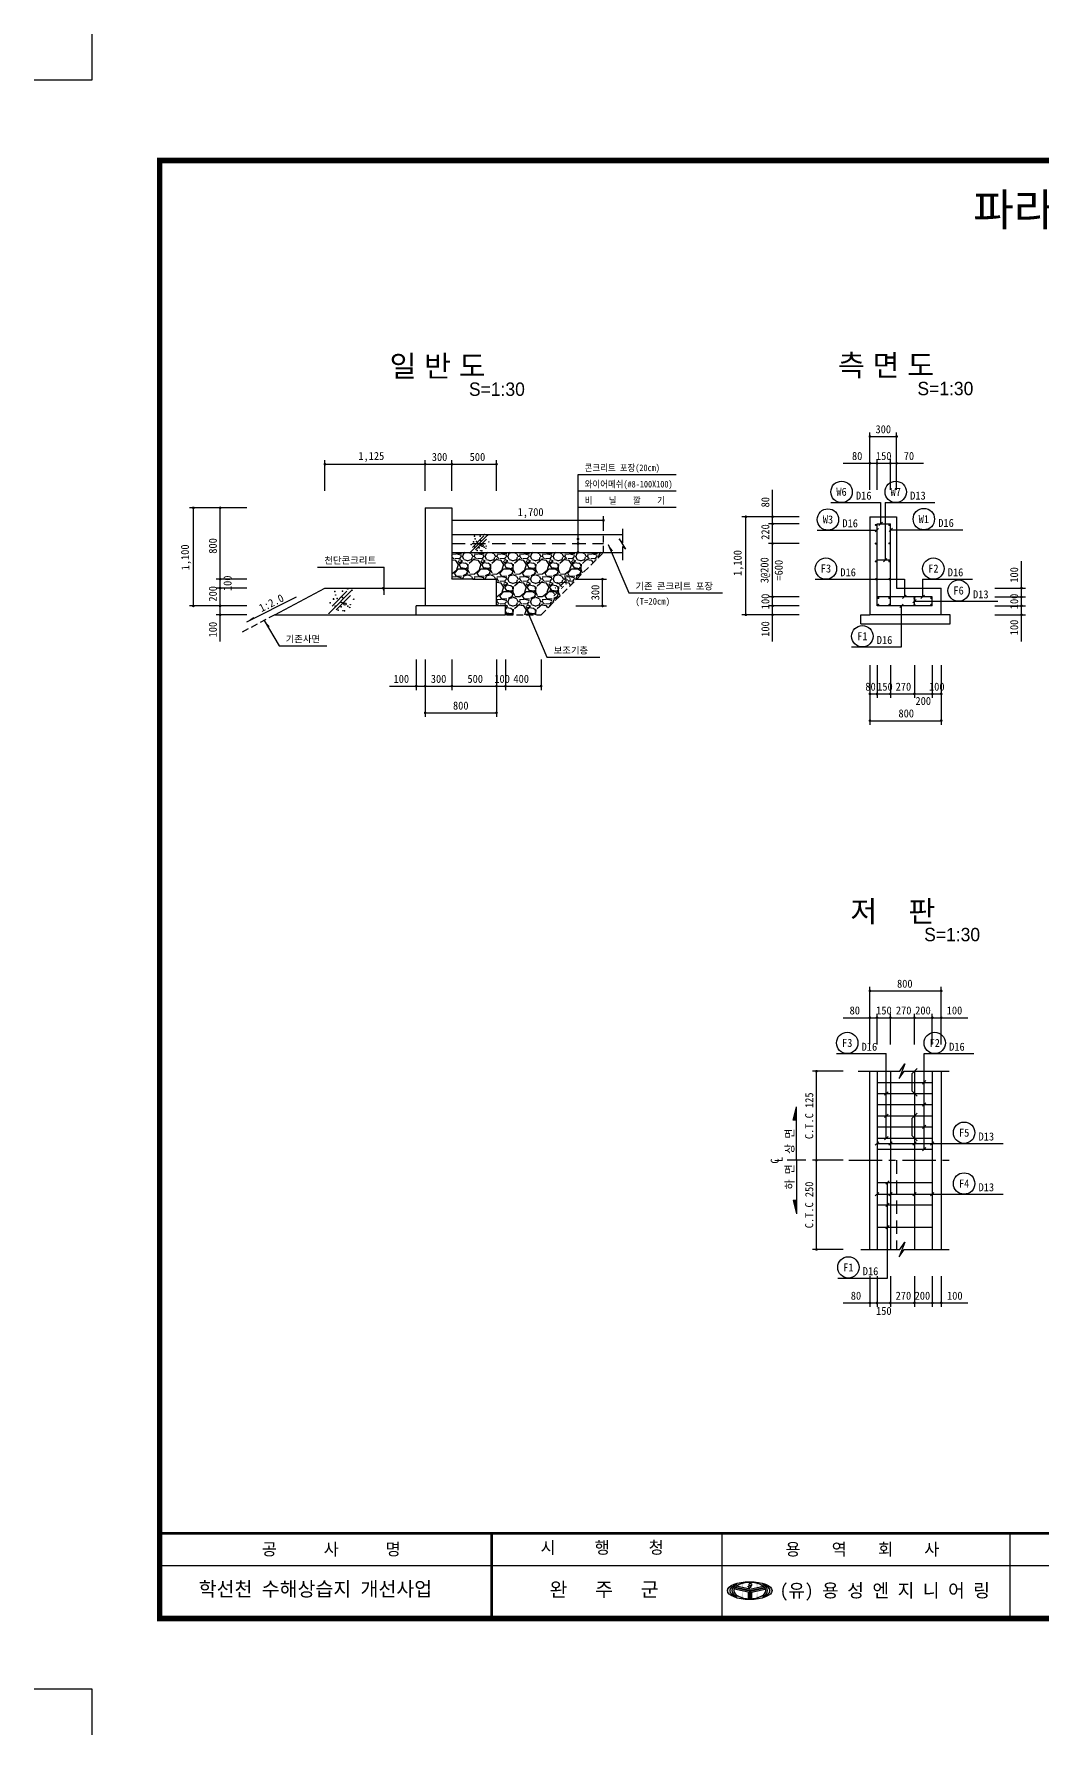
# Model space of a CAD drawing. Header units: millimetres. Extents: x 381 to 2337, y -50 to 586.
# Drawn here: x 381 to 758, y -50 to 586 of the extents above; entities that cross this region are included whole.
import ezdxf
from ezdxf.enums import TextEntityAlignment as Align

# ---------------------------------------------------------------- set-up
doc = ezdxf.new("R2010")
doc.units = ezdxf.units.MM
doc.header["$LTSCALE"] = 10
for name, pattern in [('CENTER', [2, 1.25, -0.25, 0.25, -0.25]), ('DASHED', [0.75, 0.5, -0.25]), ('HIDDEN', [0.375, 0.25, -0.125])]:
    doc.linetypes.add(name, pattern=pattern)
for name, color, linetype in [('2%구배', 4, 'Continuous'), ('box', 7, 'Continuous'), ('C', 1, 'CENTER'), ('dimension', 1, 'Continuous'), ('REBAR', 6, 'Continuous'), ('t03', 7, 'Continuous'), ('t08', 7, 'Continuous'), ('T25', 7, 'Continuous'), ('t30', 7, 'Continuous'), ('TITLE', 7, 'Continuous'), ('계획제방', 4, 'Continuous'), ('구조물', 7, 'Continuous'), ('지시선', 1, 'Continuous'), ('철근지시선', 1, 'Continuous'), ('치수선', 1, 'Continuous')]:
    doc.layers.add(name, color=color, linetype=linetype)
doc.styles.add('hong', font='GulimChe.ttf', dxfattribs={"width": 0.9999})
doc.styles.add('HY헤드라인M', font='H2HDRM.TTF')
doc.styles.add('title', font='H2HDRM.TTF')
doc.styles.add('돋움체', font='DotumChe.ttf')

# ---------------------------------------------------------------- blocks, each defined once
blk = doc.blocks.new('dmblk')
at = {"layer": 'dimension', "const_width": 0.5}
blk.add_lwpolyline([(-0.25, 0, 1), (0.25, 0, 1)], format="xyb", close=True, dxfattribs=at)
blk = doc.blocks.new('dm')
at = {"layer": 'dimension'}
blk.add_line((-10, 0), (1.5, 0), dxfattribs=at)
at = {"layer": 'dimension', "const_width": 0.5}
blk.add_lwpolyline([(0, -0.25, 1), (0, 0.25, 1)], format="xyb", close=True, dxfattribs=at)
blk = doc.blocks.new('arw1')
at = {"color": 1}
blk.add_solid([(0, 0), (2.9, 0.78), (2.9, 0)], dxfattribs=at)
blk = doc.blocks.new('conc')
at = {"color": 1}
for p, q in [((3.17, 3.28), (-3.32, -3.27)), ((1.74, 2.97), (-2.43, -1.34)), ((2.72, 1.72), (-1.33, -2.3))]:
    blk.add_line(p, q, dxfattribs=at)
for centre, radius in [((-2.05, 0.64), 0.0737), ((-1.45, 1.86), 0.0737), ((1.98, 3.56), 0.0737), ((3.14, 3.22), 0.0737), ((3.65, 0.67), 0.0737), ((-3.35, -3.33), 0.0737), ((0.22, -0.24), 0.0737), ((0.59, -2.59), 0.0737), ((1.19, -0.69), 0.368), ((2.52, -1.66), 0.0737), ((2.69, -0.89), 0.0737)]:
    blk.add_circle(centre, radius, dxfattribs=at)
for p in [(-2.04, 0.76), (-1.7, 2.85), (-1.02, 0.84), (0.45, 2.91), (0.48, 1.18), (-2.98, -0.32), (-1.56, -1.31), (-0.77, -2.47), (0.08, -1.45), (1.05, -2.59), (1.95, -1.31)]:
    blk.add_point(p, dxfattribs=at)
blk = doc.blocks.new('용성로고')
h = blk.add_hatch(color=256)
edge = h.paths.add_edge_path()
edge.add_ellipse((354.8, 493.9), major_axis=(50, 0), ratio=0.4, start_angle=0, end_angle=360)
edge = h.paths.add_edge_path(flags=16)
edge.add_ellipse((354.8, 493.9), major_axis=(35, 0), ratio=0.541805, start_angle=0, end_angle=360)
edge = h.paths.add_edge_path(flags=16)
edge.add_ellipse((354.8, 493.9), major_axis=(-45, 0), ratio=0.4, start_angle=490.2229, end_angle=589.7771, ccw=False)
edge.add_ellipse((354.8, 493.9), major_axis=(40, 0), ratio=0.5, start_angle=316.5924, end_angle=403.4076)
h.paths.add_polyline_path([(360, 507.1), (352.5, 504.6, -1)], flags=0)
h.paths.add_polyline_path([(350.6, 503.1), (358.2, 505.6, -1)], flags=0)
edge = h.paths.add_edge_path(flags=16)
edge.add_ellipse((354.8, 493.9), major_axis=(40, 0), ratio=0.5, start_angle=136.5924, end_angle=223.4076)
edge.add_ellipse((354.8, 493.9), major_axis=(-45, 0), ratio=0.4, start_angle=310.2229, end_angle=409.7771, ccw=False)
h = blk.add_hatch(color=256)
h.paths.add_polyline_path([(360, 507.1, 1), (352.5, 504.6)])
h.paths.add_polyline_path([(350.6, 503.1, 1), (358.2, 505.6)])
edge = h.paths.add_edge_path()
edge.add_line((354.8, 496.9), (324.8, 503.6))
edge.add_ellipse((354.8, 493.9), major_axis=(35, 0), ratio=0.541805, start_angle=149.0756, end_angle=157.6989)
edge.add_line((322.4, 501.1), (354.8, 493.9))
edge.add_line((354.8, 493.9), (387.2, 501.1))
edge.add_ellipse((354.8, 493.9), major_axis=(35, 0), ratio=0.541805, start_angle=22.3011, end_angle=30.9244)
edge.add_line((384.8, 503.6), (354.8, 496.9))
edge = h.paths.add_edge_path()
edge.add_ellipse((354.8, 493.9), major_axis=(35, 0), ratio=0.541805, start_angle=10.7689, end_angle=19.4363)
edge.add_line((387.8, 500.2), (355.3, 493))
edge.add_line((355.3, 493), (355.3, 474.9))
edge.add_ellipse((354.8, 493.9), major_axis=(35, 0), ratio=0.541805, start_angle=270.8185, end_angle=275.7392)
edge.add_line((358.3, 475), (358.3, 490.5))
edge.add_line((358.3, 490.5), (389.2, 497.4))
edge = h.paths.add_edge_path()
edge.add_ellipse((354.8, 493.9), major_axis=(35, 0), ratio=0.541805, start_angle=160.5637, end_angle=169.2311)
edge.add_line((320.4, 497.4), (351.3, 490.5))
edge.add_line((351.3, 490.5), (351.3, 475))
edge.add_ellipse((354.8, 493.9), major_axis=(35, 0), ratio=0.541805, start_angle=264.2608, end_angle=269.1815)
edge.add_line((354.3, 474.9), (354.3, 493))
edge.add_line((354.3, 493), (321.8, 500.2))
for p, q in [((351.3, 490.5), (320.4, 497.4)), ((354.3, 493), (321.8, 500.2)), ((354.8, 493.9), (322.4, 501.1)), ((354.8, 496.9), (324.8, 503.6)), ((350.6, 503.1), (358.2, 505.6)), ((352.5, 504.6), (360, 507.1)), ((354.8, 496.9), (384.8, 503.6)), ((354.8, 493.9), (387.2, 501.1)), ((355.3, 493), (387.8, 500.2)), ((358.3, 490.5), (389.2, 497.4)), ((351.3, 490.5), (351.3, 475)), ((354.3, 493), (354.3, 474.9)), ((355.3, 493), (355.3, 474.9)), ((358.3, 490.5), (358.3, 475))]:
    blk.add_line(p, q)
for centre, start, end in [((354.4, 504.3), 198.4349, 18.4349), ((356.3, 505.8), 18.4349, 198.4349)]:
    blk.add_arc(centre, 4, start, end)
for major_axis, ratio in [((50, 0), 0.4), ((35, 0), 0.541805)]:
    blk.add_ellipse((354.8, 493.9), major_axis=major_axis, ratio=ratio)
for major_axis, ratio, start_param, end_param in [((-45, 0), 0.4, 5.414411, 7.15196), ((40, 0), 0.5, 2.383987, 3.899199), ((40, 0), 0.5, 5.525579, 7.040791), ((-45, 0), 0.4, 8.556004, 10.293552)]:
    blk.add_ellipse((354.8, 493.9), major_axis=major_axis, ratio=ratio, start_param=start_param, end_param=end_param)

msp = doc.modelspace()

# ---------------------------------------------------------------- hatches: boundary and pattern name
at = {"layer": '구조물'}
h = msp.add_hatch(dxfattribs=at)
h.set_pattern_fill('GRAVEL', color=1, scale=0.333333, style=0)
h.set_pattern_definition([(228.0128, (-1067.95336, 754.83044), (-67.73339089, -76.20009363), [1.13907, -112.768333]), (184.9697, (-1068.71536, 753.98377), (101.60016435, 8.46660692), [1.954683, -193.513333]), (132.5104, (-1070.6627, 753.81444), (84.66660506, -93.13342431), [1.378273, -136.449]), (267.2737, (-1073.9647, 751.69777), (8.4666299, 169.33327884), [1.780017, -176.221333]), (292.8337, (-1074.04936, 749.91977), (-42.33345352, 101.60005777), [1.745447, -172.799333]), (357.2737, (-1073.37202, 748.3111), (-169.33327884, 8.4666299), [1.780017, -176.221333]), (37.6942, (-1071.59402, 748.22644), (-110.066736204, -84.66659119), [2.35398, -233.043667]), (72.2553, (-1069.73136, 749.66577), (59.26678522, 186.266720687), [2.2224, -220.017667]), (121.4296, (-1069.05402, 751.78244), (-67.73335078, 110.0665372), [1.786043, -176.818333]), (175.2364, (-1069.98536, 753.30644), (93.13326018, -8.4665872), [2.039043, -99.913]), (222.3974, (-1072.01736, 753.47577), (-101.600003057, -93.13321217), [2.636927, -261.056]), (138.8141, (-1065.5827, 751.6131), (-59.2666289, 50.79992186), [0.900017, -89.102]), (171.4692, (-1066.26002, 752.20577), (110.06649865, -16.933376), [1.712273, -169.515333]), (225, (-1067.9534, 752.46), (-2e-15, -8.46666), [1.197363, -10.7763]), (203.1986, (-1068.546, 753.4758), (42.3334761, 16.9334076), [0.644803, -63.835333]), (291.8014, (-1069.1387, 753.2218), (-8.4666726, 25.4000164), [0.911887, -44.682667]), (30.9638, (-1068.8, 752.3751), (25.3999732, 16.9333465), [1.481067, -47.887667]), (161.5651, (-1067.53, 753.137), (16.933341, -8.466654), [1.070957, -25.703]), (16.3895, (-1074.04936, 753.22177), (84.66671338, 25.39994717), [1.500293, -148.529333]), (70.3462, (-1072.61, 753.6451), (-33.8665723, -93.13320163), [1.258663, -124.607333]), (293.1986, (-1067.53, 754.8304), (-16.9334076, 42.3334761), [1.2896, -63.190667]), (343.6105, (-1067.022, 753.6451), (-84.66671338, 25.39994717), [1.500293, -148.529333]), (339.444, (-1074.0494, 747.9724), (-42.3333859, 16.9333128), [1.446783, -70.892333]), (294.7751, (-1072.6947, 747.46444), (-42.33323468, 93.13329009), [1.21224, -120.012]), (66.8014, (-1067.4454, 746.3638), (16.9334076, 42.3334761), [1.2896, -63.190667]), (17.354, (-1066.93736, 747.5491), (-110.0666726, -33.86661559), [1.419277, -140.508]), (69.444, (-1071.594, 746.3638), (-16.9333128, -42.3333859), [0.723393, -71.616]), (101.3099, (-1067.9534, 746.3638), (-8.4666249, 33.8665582), [0.431717, -42.74]), (165.9638, (-1068.038, 746.7871), (25.4000178, -8.466652), [1.745447, -33.1635]), (186.009, (-1069.73136, 747.21044), (84.66654181, 8.4666469), [1.617557, -160.138]), (303.6901, (-1068.8, 751.613), (-8.4666696, 16.933317), [1.22108, -29.305933]), (353.1572, (-1068.1227, 750.5971), (143.933392855, -16.93340917), [2.131857, -211.053333]), (60.9454, (-1066.006, 750.3431), (-33.8665879, -59.26652537), [0.871693, -86.298]), (90, (-1065.583, 751.105), (-8.466667, 8.466667), [0.508, -7.958667]), (120.2564, (-1069.9007, 747.46444), (33.8665949, -59.26663677), [1.176223, -116.446333]), (48.0128, (-1070.49336, 748.48044), (67.73339089, 76.20009363), [2.278143, -111.629333]), (0, (-1068.969, 750.174), (8.466667, 8.466667), [2.201333, -6.265333]), (325.3048, (-1066.768, 750.1738), (-84.66651997, 59.2666723), [1.3387, -132.531]), (254.0546, (-1065.6674, 749.4118), (-8.4666883, -33.86674734), [1.232763, -60.405667]), (207.646, (-1066.00602, 748.22644), (-160.86661016, -84.666719916), [2.00715, -198.708333]), (175.4261, (-1067.78402, 747.2951), (-110.066692016, 8.466625704), [2.12343, -210.219333]), (175.4261, (-1067.78402, 747.2951), (-110.066692016, 8.466625704), [2.12343, -210.219333])])
h.paths.add_polyline_path([(544.13, 392.29), (544.09, 392.25, -1.762922), (543.98, 392.19, -0.56724), (544.09, 392.25), (544.13, 392.29), (537.26, 392.29), (537.26, 382.29), (545.12, 382.29), (553.92, 382.29), (553.92, 372.29), (557.26, 372.29), (557.26, 368.96), (570.59, 368.96), (593.92, 392.29), (590.46, 392.29)])
h.paths.add_polyline_path([(575.19, 374.59), (585.04, 384.17), (581.96, 387.34), (572.1, 377.76)], flags=24)

# ---------------------------------------------------------------- linework, layer by layer
for p, q in [((402.64, 586.13), (402.64, 568.92)), ((402.64, 568.92), (380.98, 568.92)), ((479.72, 538.84), (1161.14, 538.84)), ((380.98, -32.7), (402.64, -32.7)), ((402.64, -32.7), (402.64, -49.91))]:
    msp.add_line(p, q)
at = {"layer": '2%구배', "linetype": 'HIDDEN'}
msp.add_line((471.01, 368.96), (458.12, 362.09), dxfattribs=at)
at = {"layer": 'box', "const_width": 2.02}
msp.add_lwpolyline([(427.96, -6.36), (1212.9, -6.36), (1212.9, 538.84), (427.96, 538.84)], close=True, dxfattribs=at)
at = {"layer": 'box', "const_width": 1.01}
for points in [[(1212.9, 25.51), (427.96, 25.51)], [(552.14, 25.51), (552.14, -6.36)]]:
    msp.add_lwpolyline(points, dxfattribs=at)
at = {"layer": 'box'}
for points in [[(638.12, 25.51), (638.12, -6.36)], [(745.92, 25.51), (745.92, -6.36)], [(1212.9, 13.37), (427.96, 13.37)]]:
    msp.add_lwpolyline(points, dxfattribs=at)
at = {"layer": 'C'}
msp.add_line((685.67, 164.97), (723.2, 164.97), dxfattribs=at)
at = {"layer": 'dimension'}
for p, q in [((693.54, 415.63), (693.54, 437.13)), ((693.54, 435.63), (703.54, 435.63)), ((703.54, 415.63), (703.54, 437.13)), ((489.76, 415.27), (489.76, 426.77)), ((553.92, 415.27), (553.92, 426.77)), ((489.76, 425.27), (553.92, 425.27)), ((683.54, 425.63), (713.54, 425.63)), ((657.15, 358.96), (657.15, 415.63)), ((460.56, 408.96), (439.06, 408.96)), ((440.56, 372.29), (440.56, 408.96)), ((450.56, 358.96), (450.56, 408.96)), ((537.26, 404.29), (593.92, 404.29)), ((593.92, 400.32), (593.92, 405.79)), ((667.15, 405.63), (645.65, 405.63)), ((647.15, 368.96), (647.15, 405.63)), ((750.2, 358.96), (750.2, 388.96)), ((583.58, 382.29), (595.08, 382.29)), ((593.58, 372.29), (593.58, 382.29)), ((740.2, 378.96), (751.7, 378.96)), ((460.56, 372.29), (439.06, 372.29)), ((667.15, 368.96), (645.65, 368.96)), ((740.2, 368.96), (751.7, 368.96)), ((527.26, 352.29), (527.26, 330.79)), ((553.92, 352.29), (553.92, 330.79)), ((693.54, 350.13), (693.54, 327.87)), ((710.2, 350.13), (710.2, 337.87)), ((716.87, 350.13), (716.87, 337.87)), ((720.2, 350.13), (720.2, 327.87)), ((513.92, 342.29), (570.59, 342.29)), ((693.54, 339.37), (720.2, 339.37)), ((527.26, 332.29), (553.92, 332.29)), ((693.54, 329.37), (720.2, 329.37)), ((693.54, 208.3), (693.54, 229.8)), ((720.2, 208.3), (720.2, 229.8)), ((693.54, 228.3), (720.2, 228.3)), ((683.54, 218.3), (730.2, 218.3)), ((683.54, 198.3), (672.04, 198.3)), ((673.54, 131.63), (673.54, 198.3)), ((683.54, 131.63), (672.04, 131.63)), ((693.54, 121.63), (693.54, 110.13)), ((720.2, 121.63), (720.2, 110.13)), ((683.54, 111.63), (730.2, 111.63))]:
    msp.add_line(p, q, dxfattribs=at)
at = {"layer": 'dimension', "const_width": 0.5}
for points in [[(709.95, 339.37, 1), (710.45, 339.37, 1)], [(716.62, 339.37, 1), (717.12, 339.37, 1)]]:
    msp.add_lwpolyline(points, format="xyb", close=True, dxfattribs=at)
at = {"layer": 'REBAR'}
for p, q in [((696.2, 402.96), (701.2, 402.96)), ((696.2, 372.29), (696.2, 402.96)), ((701.2, 372.26), (701.2, 402.96)), ((701.2, 389.36), (696.2, 389.36)), ((716.87, 375.63), (696.2, 375.63)), ((710.2, 372.29), (710.2, 375.63)), ((716.87, 372.29), (716.87, 375.63)), ((716.87, 372.29), (696.2, 372.29)), ((696.2, 198.3), (696.2, 131.63)), ((701.2, 198.3), (701.2, 164.97)), ((709.2, 197.3), (711.2, 199.3)), ((709.2, 197.3), (709.2, 190.97)), ((710.2, 198.3), (710.2, 131.63)), ((716.87, 198.3), (716.87, 131.63)), ((696.2, 194.13), (716.87, 194.13)), ((709.2, 190.97), (711.2, 188.97)), ((696.2, 189.97), (716.87, 189.97)), ((696.2, 185.8), (716.87, 185.8)), ((696.2, 181.63), (716.87, 181.63)), ((709.2, 180.63), (711.2, 182.63)), ((709.2, 180.63), (709.2, 174.3)), ((696.2, 177.47), (716.87, 177.47)), ((696.2, 173.3), (716.87, 173.3)), ((709.2, 174.3), (711.2, 172.3)), ((696.2, 169.13), (716.87, 169.13)), ((701.2, 164.97), (701.2, 131.63)), ((696.2, 156.63), (716.87, 156.63)), ((696.2, 148.3), (716.87, 148.3)), ((696.2, 139.97), (716.87, 139.97))]:
    msp.add_line(p, q, dxfattribs=at)
at = {"layer": 'REBAR', "const_width": 0.4}
for points in [[(695.55, 402.56, 1), (695.95, 402.56, 1)], [(700.58, 402.59, 1), (700.98, 402.57, 1)], [(695.56, 395.61, 1), (695.96, 395.62, 1)], [(700.61, 395.65, 1), (701, 395.63, 1)], [(695.57, 388.94, 1), (695.97, 388.95, 1)], [(700.61, 388.98, 1), (701, 388.96, 1)], [(695.59, 382.28, 1), (695.99, 382.29, 1)], [(700.61, 382.3, 1), (701, 382.28, 1)], [(696.5, 375.21, 1), (696.9, 375.22, 1)], [(700.58, 375.23, 1), (700.98, 375.21, 1)], [(710, 375.23, 1), (710.4, 375.23, 1)], [(716.27, 375.23, 1), (716.67, 375.23, 1)], [(696.49, 372.67, 1), (696.89, 372.68, 1)], [(700.63, 372.69, 1), (701.03, 372.67, 1)], [(710, 372.69, 1), (710.4, 372.69, 1)], [(716.27, 372.69, 1), (716.67, 372.69, 1)]]:
    msp.add_lwpolyline(points, format="xyb", close=True, dxfattribs=at)
at = {"layer": '계획제방'}
for p, q in [((537.26, 398.96), (590.46, 398.96)), ((590.59, 398.96), (600.99, 398.96)), ((537.26, 392.29), (590.46, 392.29)), ((590.46, 392.29), (600.99, 392.29))]:
    msp.add_line(p, q, dxfattribs=at)
at = {"layer": '계획제방', "color": 2, "linetype": 'DASHED'}
msp.add_line((537.26, 395.63), (593.92, 395.63), dxfattribs=at)
at = {"layer": '구조물', "color": 1}
for p, q in [((584.4, 392.29), (584.4, 421.44)), ((584.4, 421.44), (621.14, 421.44)), ((584.4, 415.32), (621.14, 415.32)), ((584.4, 409.2), (621.14, 409.2)), ((600.99, 401.05), (600.99, 395.87)), ((595.63, 395.31), (603.36, 377.15)), ((600.99, 395.87), (599.76, 397.34)), ((599.76, 397.34), (602.12, 393.55)), ((602.12, 393.55), (600.98, 394.52)), ((600.98, 394.52), (600.98, 389.39)), ((487.04, 386.82), (511.94, 386.82)), ((511.94, 376.44), (511.94, 386.82)), ((603.36, 377.15), (638.44, 377.15)), ((565.05, 371.32), (572.79, 353.16)), ((466.98, 366.81), (472.59, 357.38)), ((472.59, 357.38), (490.5, 357.38)), ((572.79, 353.16), (592.55, 353.16))]:
    msp.add_line(p, q, dxfattribs=at)
at = {"layer": '구조물'}
for p, q in [((527.26, 408.96), (537.26, 408.96)), ((527.26, 408.96), (527.26, 372.29)), ((537.26, 408.96), (537.26, 382.29)), ((693.54, 405.63), (703.54, 405.63)), ((693.54, 405.63), (693.54, 368.96)), ((703.54, 405.63), (703.54, 378.96)), ((545.12, 382.29), (537.26, 382.29)), ((545.12, 382.29), (553.92, 382.29)), ((553.92, 372.29), (553.92, 382.29)), ((471.01, 368.96), (489.76, 378.96)), ((489.76, 378.96), (527.26, 378.96)), ((703.54, 378.96), (720.2, 378.96)), ((720.2, 368.96), (720.2, 378.96)), ((471.01, 368.96), (527.26, 368.96)), ((523.92, 368.96), (523.92, 372.29)), ((527.26, 372.29), (523.92, 372.29)), ((523.92, 368.96), (557.26, 368.96)), ((553.92, 372.29), (527.26, 372.29)), ((557.26, 372.29), (553.92, 372.29)), ((557.26, 368.96), (557.26, 372.29)), ((690.2, 368.96), (693.54, 368.96)), ((690.2, 365.63), (690.2, 368.96)), ((720.2, 368.96), (693.54, 368.96)), ((723.54, 368.96), (720.2, 368.96)), ((723.54, 365.63), (723.54, 368.96)), ((690.2, 365.63), (723.54, 365.63)), ((693.54, 164.97), (693.54, 198.3)), ((720.2, 198.3), (720.2, 131.63)), ((693.54, 131.63), (693.54, 164.97))]:
    msp.add_line(p, q, dxfattribs=at)
at = {"layer": '구조물', "color": 1, "linetype": 'HIDDEN'}
for p, q in [((593.92, 392.29), (593.92, 398.96)), ((570.59, 368.96), (593.92, 392.29)), ((553.92, 368.96), (570.59, 368.96))]:
    msp.add_line(p, q, dxfattribs=at)
at = {"layer": '구조물', "linetype": 'DASHED'}
msp.add_line((703.54, 164.97), (703.54, 131.63), dxfattribs=at)
at = {"layer": '지시선'}
msp.add_line((460.57, 366.39), (479.09, 375.65), dxfattribs=at)
msp.add_solid([(463.03, 368.17), (460.57, 366.39), (463.25, 367.73)], dxfattribs=at)
at = {"layer": '철근지시선', "linetype": 'Continuous'}
for p, q in [((678.93, 410.93), (697.56, 410.93)), ((699.21, 410.93), (717.84, 410.93)), ((701.45, 400.73), (728.34, 400.73)), ((673.86, 400.59), (696.1, 400.59)), ((673.11, 382.25), (706.42, 382.25)), ((713.27, 382.25), (713.27, 375.63)), ((713.27, 382.25), (731.91, 382.25)), ((710.2, 374.02), (741.33, 374.02)), ((686.72, 356.95), (705.35, 356.95)), ((681.05, 204.86), (699.68, 204.86)), ((713.78, 204.86), (732.41, 204.86)), ((696.2, 171.28), (743.41, 171.28)), ((696.2, 152.3), (743.41, 152.3)), ((681.49, 120.92), (700.12, 120.92))]:
    msp.add_line(p, q, dxfattribs=at)
at = {"layer": '철근지시선'}
for p, q in [((697.56, 410.93), (697.56, 402.96)), ((699.21, 410.93), (699.21, 389.36)), ((696.74, 401.22), (695.47, 399.95)), ((698.2, 403.59), (696.93, 402.33)), ((701.95, 401.36), (700.69, 400.09)), ((699.84, 389.99), (698.58, 388.73)), ((706.42, 382.25), (706.42, 375.63)), ((707.05, 376.26), (705.79, 375)), ((713.91, 376.26), (712.64, 375)), ((705.98, 372.93), (704.71, 371.66)), ((705.35, 356.95), (705.35, 372.29)), ((710.84, 374.66), (709.57, 373.39)), ((699.68, 173.3), (699.68, 204.86)), ((713.78, 169.13), (713.78, 204.86)), ((689.17, 198.3), (704.71, 198.3)), ((706.55, 201.02), (704.47, 195.58)), ((704.47, 195.58), (706.31, 198.3)), ((704.71, 198.3), (706.55, 201.02)), ((706.31, 198.3), (723.2, 198.3)), ((714.41, 194.77), (713.15, 193.5)), ((700.31, 190.6), (699.04, 189.34)), ((714.41, 186.43), (713.15, 185.17)), ((700.31, 182.27), (699.04, 181)), ((714.41, 178.1), (713.15, 176.84)), ((696.84, 171.91), (695.57, 170.65)), ((700.31, 173.93), (699.04, 172.67)), ((701.84, 171.91), (700.57, 170.65)), ((710.84, 171.91), (709.57, 170.65)), ((717.5, 171.91), (716.24, 170.65)), ((714.41, 169.77), (713.15, 168.5)), ((696.84, 152.93), (695.57, 151.67)), ((700.75, 157.27), (699.49, 156)), ((700.12, 120.92), (700.12, 156.63)), ((701.84, 152.93), (700.57, 151.67)), ((710.84, 152.93), (709.57, 151.67)), ((717.5, 152.93), (716.24, 151.67)), ((700.75, 148.93), (699.49, 147.67)), ((700.75, 140.6), (699.49, 139.34)), ((706.55, 134.35), (704.47, 128.91)), ((704.71, 131.63), (706.55, 134.35)), ((690.12, 131.63), (704.71, 131.63)), ((704.47, 128.91), (706.31, 131.63)), ((706.31, 131.63), (723.2, 131.63))]:
    msp.add_line(p, q, dxfattribs=at)
at = {"layer": '철근지시선', "linetype": 'Continuous'}
for centre in [(682.93, 414.93), (703.21, 414.93), (677.86, 404.59), (713.71, 404.73), (677.11, 386.25), (717.27, 386.25), (726.7, 378.02), (690.72, 360.95), (685.05, 208.86), (717.78, 208.86), (728.78, 175.28), (728.78, 156.3), (685.49, 124.92)]:
    msp.add_circle(centre, 4, dxfattribs=at)
at = {"layer": '치수선'}
for p, q in [((696.2, 350.13), (696.2, 337.87)), ((701.2, 350.13), (701.2, 337.87)), ((664.84, 179.97), (666.05, 184.97)), ((666.05, 164.97), (666.05, 184.97)), ((666.05, 179.97), (664.84, 179.97)), ((669.55, 164.97), (662.55, 164.97)), ((666.05, 164.97), (666.05, 144.97)), ((666.05, 149.97), (664.84, 149.97)), ((664.84, 149.97), (666.05, 144.97))]:
    msp.add_line(p, q, dxfattribs=at)
at = {"layer": '치수선', "const_width": 0.5}
for points in [[(695.95, 339.37, 1), (696.45, 339.37, 1)], [(700.95, 339.37, 1), (701.45, 339.37, 1)]]:
    msp.add_lwpolyline(points, format="xyb", close=True, dxfattribs=at)
at = {"layer": '치수선'}
for points in [[(664.84, 179.97), (666.05, 179.97), (666.05, 184.97)], [(664.84, 149.97), (666.05, 149.97), (666.05, 144.97)]]:
    msp.add_solid(points, dxfattribs=at)

# ---------------------------------------------------------------- block references
at = {"xscale": 0.1668989085156909, "yscale": 0.1668989085156909, "zscale": 0.1668989084328714}
msp.add_blockref('용성로고', (589.41, -78.36), dxfattribs=at)
at = {"layer": 'dimension'}
for name, p in [('dmblk', (693.54, 435.63, 0.25)), ('dmblk', (703.54, 435.63, 0.25)), ('dmblk', (489.76, 425.27, 0.25)), ('dmblk', (553.92, 425.27, 0.25)), ('dmblk', (693.54, 425.63, 0.25)), ('dmblk', (703.54, 425.63, 0.25)), ('dmblk', (440.56, 408.96, 0.25)), ('dmblk', (450.56, 408.96, 0.25)), ('dmblk', (593.92, 404.29, 0.25)), ('dmblk', (647.15, 405.63, 0.25)), ('dmblk', (657.15, 405.63, 0.25)), ('dmblk', (584.4, 397.28, 0.25)), ('dmblk', (584.4, 395.63, 0.25)), ('dmblk', (584.4, 392.29, 0.25)), ('dmblk', (593.58, 382.29, 0.25)), ('dm', (750.2, 375.63, 0.25)), ('dmblk', (750.2, 378.96, 0.25)), ('dmblk', (440.56, 372.29, 0.25)), ('dmblk', (450.56, 372.29, 0.25)), ('dm', (593.58, 372.29, 0.25)), ('dmblk', (647.15, 368.96, 0.25)), ('dmblk', (657.15, 368.96, 0.25)), ('dm', (750.2, 372.29, 0.25)), ('dmblk', (750.2, 368.96, 0.25)), ('dmblk', (527.26, 342.29, 0.25)), ('dmblk', (553.92, 342.29, 0.25)), ('dmblk', (693.54, 339.37, 0.25)), ('dmblk', (720.2, 339.37, 0.25)), ('dmblk', (527.26, 332.29, 0.25)), ('dmblk', (553.92, 332.29, 0.25)), ('dmblk', (693.54, 329.37, 0.25)), ('dmblk', (720.2, 329.37, 0.25)), ('dmblk', (693.54, 228.3, 0.25)), ('dmblk', (720.2, 228.3, 0.25)), ('dmblk', (693.54, 218.3, 0.25)), ('dmblk', (720.2, 218.3, 0.25)), ('dmblk', (673.54, 198.3, 0.25)), ('dmblk', (673.54, 131.63, 0.25)), ('dmblk', (693.54, 111.63, 0.25)), ('dmblk', (720.2, 111.63, 0.25))]:
    msp.add_blockref(name, p, dxfattribs=at)
for p, rotation in [((527.26, 425.27, 0.25), 90), ((537.26, 425.27, 0.25), 90), ((696.2, 425.63, 0.25), 90), ((701.2, 425.63, 0.25), 90), ((657.15, 402.96, 0.25), 180), ((657.15, 395.63, 0.25), 180), ((450.56, 382.29, 0.25), 180), ((450.56, 378.96, 0.25), 180), ((657.15, 375.63, 0.25), 180), ((450.56, 368.96, 0.25), 180), ((657.15, 372.29, 0.25), 180), ((523.92, 342.29, 0.25), 270), ((537.26, 342.29, 0.25), 270), ((557.26, 342.29, 0.25), 270), ((570.59, 342.29, 0.25), 270), ((696.2, 218.3, 0.25), 90), ((701.2, 218.3, 0.25), 90), ((710.2, 218.3, 0.25), 90), ((716.87, 218.3, 0.25), 90), ((673.54, 164.97, 0.25), 180), ((696.2, 111.63, 0.25), 270), ((701.2, 111.63, 0.25), 270), ((710.2, 111.63, 0.25), 270), ((716.87, 111.63, 0.25), 270)]:
    msp.add_blockref('dm', p, dxfattribs=dict(at, rotation=rotation))
at = {"layer": '구조물', "color": 1}
msp.add_blockref('conc', (547.4, 395.51), dxfattribs=at)
for p, rotation in [((595.63, 395.31, -0.57), 293.0708956003777), ((511.94, 376.44), 90), ((565.05, 371.32, -0.57), 293.0708956003777), ((466.98, 366.81, 0.25), 300.7540310594539)]:
    msp.add_blockref('arw1', p, dxfattribs=dict(at, rotation=rotation))
at = {"layer": '구조물', "color": 1, "xscale": 1.319999999999936, "yscale": 1.32000000000005, "zscale": 1.32}
msp.add_blockref('conc', (495.7, 373.91), dxfattribs=at)

# ---------------------------------------------------------------- texts
at = {"style": 'title'}
msp.add_text('파라핏 철 근 도 (H=1.10m)', height=12.1538, dxfattribs=at).set_placement((824.51, 514.37), align=Align.CENTER)
at = {"color": 7, "style": 'hong'}
for s, height, width, p in [('공      사      명', 4.5518, 0.99, (466.17, 17.3)), ('시     행     청', 4.5518, 0.99, (570.37, 17.91)), ('용    역    회    사', 4.5518, 0.99, (661.95, 17.26)), ('학선천 수해상습지 개선사업', 5.3408, 0.9999, (442.55, 1.99)), ('완   주   군', 5.341, 0.9999, (573.74, 1.83)), ('(유) 용 성 엔 지 니 어 링', 5.007, 0.99, (659.82, 1.62))]:
    msp.add_text(s, height=height, dxfattribs=dict(at, width=width)).set_placement(p)
at = {"layer": 't03', "style": '돋움체'}
for s, rotation, p in [('1:1.0 ', 44.20362, (575.2, 375.64)), ('1:2.0 ', 26.26193, (466.04, 369.92))]:
    msp.add_text(s, height=3, rotation=rotation, dxfattribs=at).set_placement(p)
for s, p in [('상 면', (665.05, 172.1)), ('C', (659.47, 164.71)), ('L', (660.9, 165.29)), ('하 면', (665.05, 158.76))]:
    msp.add_text(s, height=3, rotation=90, dxfattribs=at).set_placement(p, align=Align.CENTER)
at = {"layer": 't08', "style": 'HY헤드라인M'}
for s, p in [('일 반 도', (531.88, 462.11)), ('측 면 도', (699.58, 462.36)), ('저    판', (702.1, 258.17))]:
    msp.add_text(s, height=8, dxfattribs=at).set_placement(p, align=Align.MIDDLE)
at = {"layer": 'T25', "linetype": 'Continuous', "style": '돋움체'}
for s, p in [('W6', (682.93, 414.93)), ('W7', (703.21, 414.93)), ('W3', (677.86, 404.59)), ('W1', (713.71, 404.73)), ('F3', (677.11, 386.25)), ('F2', (717.27, 386.25)), ('F6', (726.7, 378.02)), ('F1', (690.72, 360.95)), ('F3', (685.05, 208.86)), ('F2', (717.78, 208.86)), ('F5', (728.78, 175.28)), ('F4', (728.78, 156.3)), ('F1', (685.49, 124.92))]:
    msp.add_text(s, height=3, dxfattribs=at).set_placement(p, align=Align.MIDDLE)
at = {"layer": 'T25', "style": '돋움체'}
for s, p in [('D16', (688.32, 412.03)), ('D13', (708.6, 412.03)), ('D16', (683.25, 401.69)), ('D16', (719.1, 401.82)), ('D16', (682.5, 383.35)), ('D16', (722.66, 383.35)), ('D13', (732.09, 375.12)), ('D16', (696.11, 358.04)), ('D16', (690.44, 205.95)), ('D16', (723.17, 205.95)), ('D13', (734.17, 172.38)), ('D13', (734.17, 153.4)), ('D16', (690.88, 122.02))]:
    msp.add_text(s, height=3, dxfattribs=at).set_placement(p)
at = {"layer": 't30', "style": '돋움체'}
for s, p in [('300', (698.54, 438.33)), ('1,125', (507.1, 427.97)), ('300', (532.62, 427.97)), ('500', (546.79, 427.97)), ('80', (688.78, 428.33)), ('150', (698.7, 428.33)), ('70', (708.13, 428.33)), ('1,700', (566.67, 406.99)), ('100', (518.32, 344.99)), ('300', (532.26, 344.99)), ('500', (545.96, 344.99)), ('100', (556.01, 344.99)), ('400', (563.15, 344.99)), ('80', (693.78, 342.07)), ('150', (699.17, 342.07)), ('270', (706.07, 342.07)), ('100', (718.54, 342.07)), ('200', (713.49, 336.73)), ('800', (540.55, 334.99)), ('800', (707.13, 332.07)), ('800', (706.59, 231)), ('80', (687.89, 221)), ('150', (698.79, 221)), ('270', (706.17, 221)), ('200', (713.39, 221)), ('100', (725.17, 221)), ('80', (688.33, 114.33)), ('270', (706.07, 114.33)), ('200', (713.17, 114.33)), ('100', (725.29, 114.33)), ('150', (698.74, 108.65))]:
    msp.add_text(s, height=3, dxfattribs=at).set_placement(p, align=Align.MIDDLE)
for s, rotation, p in [('80', 90, (654.45, 411.06)), ('220', 90, (654.45, 399.91)), ('1,100', 91.28919, (437.86, 390.43)), ('800', 90, (447.86, 394.71)), ('1,100', 90, (644.45, 388.32)), ('3@200', 90, (654.45, 385.63)), ('=600', 90, (659.45, 385.63)), ('100', 90, (453.36, 380.73)), ('100', 90, (747.5, 383.87)), ('200', 90, (447.86, 376.8)), ('300', 90, (590.88, 377.29)), ('100', 90, (654.45, 373.96)), ('100', 90, (747.5, 373.96)), ('100', 90, (447.86, 363.42)), ('100', 90, (654.45, 363.64)), ('100', 90, (747.5, 364.23)), ('C.T.C 125', 90, (670.84, 181.63)), ('C.T.C 250', 90, (670.84, 148.3))]:
    msp.add_text(s, height=3, rotation=rotation, dxfattribs=at).set_placement(p, align=Align.MIDDLE)
at = {"layer": 'TITLE', "style": 'title'}
for p in [(543.61, 450.83), (711.31, 451.08), (713.83, 246.9)]:
    msp.add_text('S=1:30', height=5, dxfattribs=at).set_placement(p)
at = {"layer": '구조물', "color": 7, "style": '돋움체', "width": 0.9}
for s, p in [('콘크리트 포장(20cm)', (586.9, 422.69)), ('와이어메쉬(#8-100X100)', (586.9, 416.57)), ('비    닐    깔    기', (586.9, 410.45))]:
    msp.add_text(s, height=2.5, dxfattribs=at).set_placement(p)
at = {"layer": '구조물', "color": 7, "style": '돋움체'}
for s, p in [('천단콘크리트', (489.54, 388.07)), ('기존 콘크리트 포장', (605.86, 378.4)), ('(T=20cm)', (605.86, 372.76)), ('기존사면', (475.09, 358.63)), ('보조기층', (575.29, 354.41))]:
    msp.add_text(s, height=2.5, dxfattribs=at).set_placement(p)

doc.saveas('drawing.dxf')
